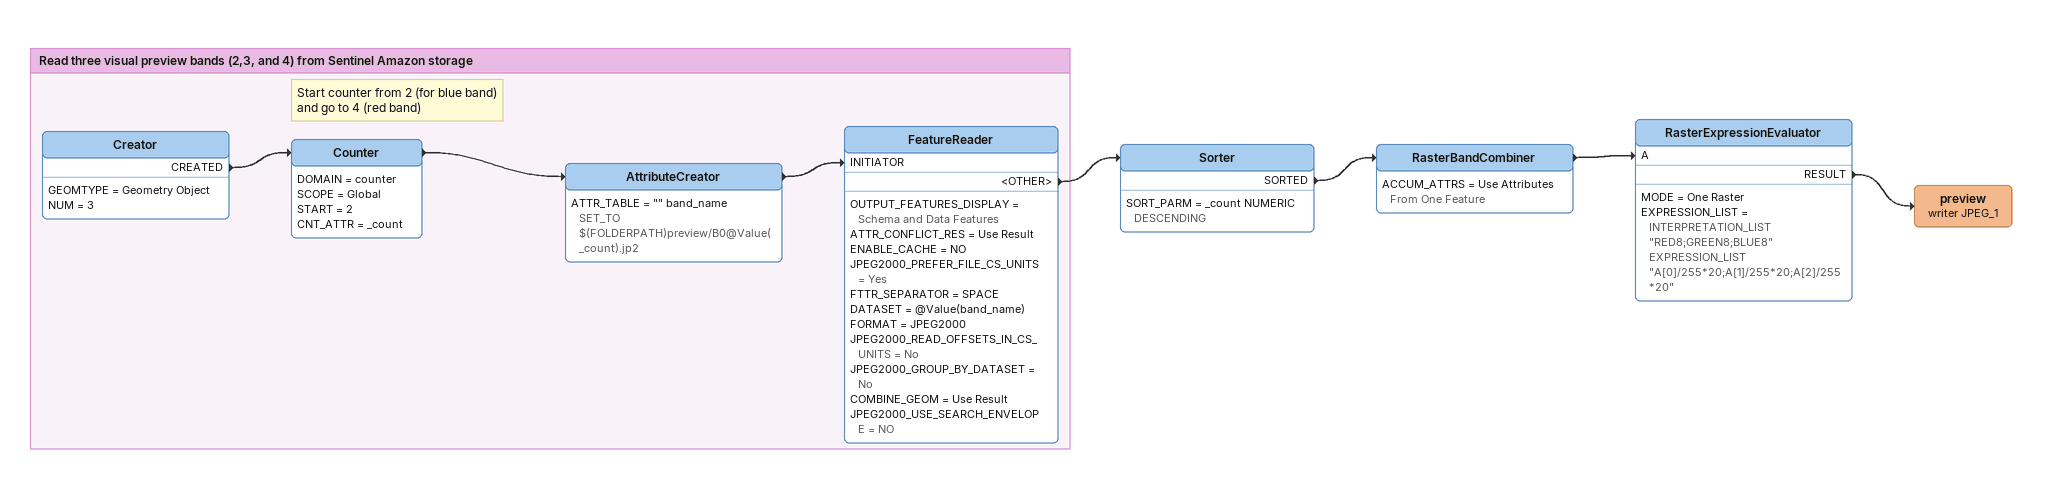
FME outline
Sorter
    SORT_PARM = _count NUMERIC DESCENDING
    SORTED -> RasterBandCombiner
RasterBandCombiner
    ACCUM_ATTRS = Use Attributes From One Feature
    -> RasterExpressionEvaluator [A]
RasterExpressionEvaluator
    MODE = One Raster
    EXPRESSION_LIST = INTERPRETATION_LIST "RED8;GREEN8;BLUE8" EXPRESSION_LIST "A[0]/255*20;A[1]/255*20;A[2]/255*20"
    RESULT -> preview (writer JPEG_1)
preview (writer JPEG_1)

Bookmark: Read three visual preview bands (2,3, and 4) from Sentinel Amazon storage
Creator
    GEOMTYPE = Geometry Object
    NUM = 3
    CREATED -> Counter
Note: Start counter from 2 (for blue band) and go to 4 (red band)
Counter
    DOMAIN = counter
    SCOPE = Global
    START = 2
    CNT_ATTR = _count
    -> AttributeCreator
AttributeCreator
    ATTR_TABLE = "" band_name SET_TO $(FOLDERPATH)preview/B0@Value(_count).jp2
    -> FeatureReader [INITIATOR]
FeatureReader
    OUTPUT_FEATURES_DISPLAY = Schema and Data Features
    ATTR_CONFLICT_RES = Use Result
    ENABLE_CACHE = NO
    JPEG2000_PREFER_FILE_CS_UNITS = Yes
    FTTR_SEPARATOR = SPACE
    DATASET = @Value(band_name)
    FORMAT = JPEG2000
    JPEG2000_READ_OFFSETS_IN_CS_UNITS = No
    JPEG2000_GROUP_BY_DATASET = No
    COMBINE_GEOM = Use Result
    JPEG2000_USE_SEARCH_ENVELOPE = NO
    <OTHER> -> Sorter
